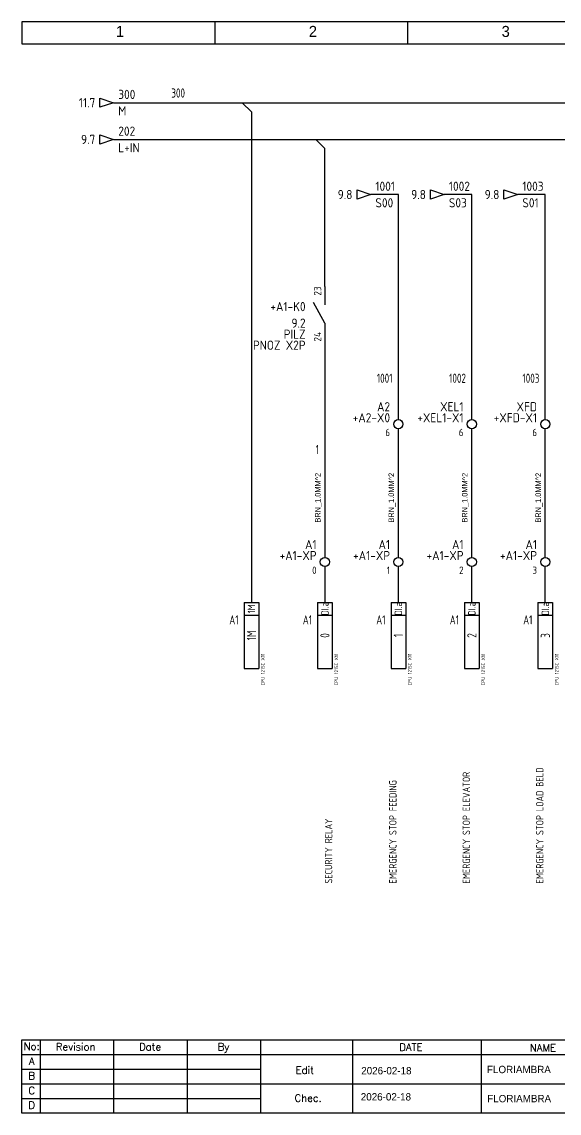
# Model space of a CAD drawing. Extents: x 0 to 420, y 0 to 297.
# Drawn here: x 0 to 146.3, y 0 to 297 of the extents above; entities that cross this region are included whole.
import ezdxf
from ezdxf.enums import TextEntityAlignment as Align

# ---------------------------------------------------------------- set-up
doc = ezdxf.new("R2010")
doc.units = 0
doc.header["$LTSCALE"] = 6
for name, color, linetype in [('025', 1, 'Continuous'), ('05', 6, 'Continuous'), ('BLU_1.0mm^2', 5, 'Continuous'), ('BRN_1.0mm^2', 14, 'Continuous'), ('DESC', 1, 'Continuous'), ('DESCCHILD', 20, 'Continuous'), ('LOC', 8, 'Continuous'), ('MISC', 2, 'Continuous'), ('SYMS', 7, 'Continuous'), ('TAGS', 51, 'Continuous'), ('TERMS', 4, 'Continuous'), ('WIRENO', 70, 'Continuous'), ('WIREREF_DEST', 61, 'Continuous'), ('XREF', 7, 'Continuous'), ('XREFCHILD', 134, 'Continuous')]:
    doc.layers.add(name, color=color, linetype=linetype)
doc.styles.add('WD', font='romans.shx')
doc.styles.add('WD_IEC', font='ISOCP2.shx', dxfattribs={"width": 0.9, "height": 4})

# ---------------------------------------------------------------- blocks, each defined once
blk = doc.blocks.new('IEC_tblock_a3_floriambra')
at = {"layer": '05'}
for p, q in [((-840, 0), (-840, 20)), ((-840, 0), (-840, 20)), ((-840, 20), (-420, 20)), ((-835, 20), (-835, 0)), ((-815, 20), (-815, 0)), ((-795, 20), (-795, 0)), ((-775, 20), (-775, 0)), ((-750, 20), (-750, 0)), ((-715, 20), (-715, 0)), ((-680, 20), (-680, 0)), ((-645, 20), (-645, 0)), ((-545, 20), (-545, 0)), ((-420, 20), (-445, 20)), ((-445, 20), (-445, 0)), ((-445, 20), (-445, 15)), ((-420, 20), (-420, 0)), ((-840, 16), (-775, 16)), ((-775, 16), (-680, 16)), ((-445, 15), (-420, 15)), ((-840, 12), (-775, 12)), ((-545, 10), (-445, 10)), ((-495, 10), (-495, 0)), ((-445, 10), (-420, 10)), ((-840, 8), (-775, 8)), ((-775, 8), (-680, 8)), ((-840, 4), (-775, 4)), ((-445, 5), (-420, 5)), ((-420, 5), (-432.5, 5)), ((-432.5, 5), (-432.5, 0)), ((-420, 0), (-840, 0))]:
    blk.add_line(p, q, dxfattribs=at)
at = {"flags": 4}
for tag, p, height in [('SCALA', (-432.21, 16.54), 1.5), ('DESCRIPT_PROYECT', (-642.46, 13.18), 3), ('CODIGO_PROYECT', (-542.84, 14.13), 2), ('FECHA_CREA', (-747.6, 10.56), 2), ('AUTHOR', (-713.38, 10.89), 2), ('INSTALACION', (-441.74, 11.01), 2), ('DESCRIPCION_1', (-642.34, 8.1), 3), ('DESCRIPCION_2', (-642.22, 3.39), 3), ('LOCALIZACION', (-441.61, 6.6), 2), ('FECHA_EDIT', (-747.73, 3.45), 2), ('REVISADO', (-713.31, 2.96), 2), ('ARCHIVO', (-542.76, 1.55), 2), ('COMENTARIO', (-492.87, 1.14), 2), ('PAG', (-429.4, 1.2), 2)]:
    blk.add_attdef(tag, p, '', height=height, dxfattribs=at)
at = {"layer": '025', "style": 'WD'}
for s, p in [('No:', (-837.31, 17.19)), ('Revision', (-825.33, 17.07)), ('Date', (-805.08, 17.05)), ('By', (-785.09, 17.06)), ('NAME', (-698.14, 16.82)), ('SCALE', (-439.33, 16.45)), ('A', (-837.31, 13.19)), ('B', (-837.31, 9.19)), ('C', (-837.31, 5.19)), ('D', (-837.31, 1.19))]:
    blk.add_text(s, height=2, dxfattribs=at).set_placement(p, align=Align.CENTER)
for s, p in [('DATE', (-737.24, 16.98)), ('Edit', (-765.46, 10.72)), ('Chec.', (-765.74, 3.12)), ('SHEETS', (-444.15, 1.23))]:
    blk.add_text(s, height=2, dxfattribs=at).set_placement(p)
blk = doc.blocks.new('PLCIOI3V')
for p, q in [((-2, 9), (-2, -9)), ((-2, 9), (2, 9)), ((2, 9), (2, -9)), ((-2, 5.5), (2, 5.5)), ((-2, -9), (2, -9))]:
    blk.add_line(p, q)
at = {"style": 'WD_IEC', "width": 0.9}
blk.add_attdef('TERMDESC01', text='', height=2, rotation=90, dxfattribs=at).set_placement((2.25, 10), align=Align.TOP_LEFT)
at = {"style": 'WD_IEC', "width": 0.8}
for tag, p in [('INST', (-3.5, 6.5)), ('LOC', (-3.5, 3))]:
    blk.add_attdef(tag, text='', height=2.5, dxfattribs=at).set_placement(p, align=Align.RIGHT)
for tag, height, p in [('TERM01', 2, (0, 7.25)), ('TAGA01', 2.5, (0, 0))]:
    blk.add_attdef(tag, text='', height=height, rotation=90, dxfattribs=at).set_placement(p, align=Align.MIDDLE)
at = {"style": 'WD_IEC', "flags": 1}
for tag, height, p in [('X2TERM01', 0.25, (0, 9)), ('TAG2', 1, (-2.64, -3))]:
    blk.add_attdef(tag, text='', height=height, rotation=90, dxfattribs=at).set_placement(p, align=Align.RIGHT)
at = {"linetype": 'Continuous', "style": 'WD_IEC', "flags": 9}
for tag, p in [('ASSYCODE', (-2.39, -1.18)), ('FAMILY', (-2.39, -7.68))]:
    blk.add_attdef(tag, text='', height=0.16, rotation=90, dxfattribs=at).set_placement(p, align=Align.CENTER)
at = {"style": 'WD_IEC', "width": 0.9}
for tag, height, p in [('DESCC01', 1, (3.6, -4.89)), ('DESCA01', 2.5, (0.5, -15.5)), ('DESCB01', 2.5, (3.5, -15.5)), ('DESCD01', 2.5, (9.5, -15.5)), ('DESCE01', 2.5, (12.5, -15.5))]:
    blk.add_attdef(tag, text='', height=height, rotation=90, dxfattribs=at).set_placement(p, align=Align.RIGHT)
at = {"style": 'WD_IEC'}
blk.add_attdef('XREF', text='', height=2.7, rotation=90, dxfattribs=at).set_placement((-3.5, -7.5), align=Align.RIGHT)
blk = doc.blocks.new('HA1D3')
blk.add_lwpolyline([(0, 0), (-3.75, -1.25), (-3.75, 1.25)], close=True)
at = {"style": 'WD_IEC'}
for tag, p, height, flags in [('WIRENO', (1.25, 1), 2.5, 8), ('X1TERM01', (0, 0), 0.32, 1)]:
    blk.add_attdef(tag, p, '', height=height, dxfattribs=dict(at, flags=flags))
blk.add_attdef('XREF', text='', height=2.5, dxfattribs=at).set_placement((-5, 0), align=Align.MIDDLE_RIGHT)
at = {"style": 'WD_IEC', "flags": 1}
blk.add_attdef('SIGCODE', text='', height=1, dxfattribs=at).set_placement((-2.5, 1.8), align=Align.RIGHT)
at = {"style": 'WD_IEC'}
blk.add_attdef('DESC1', text='', height=2.5, dxfattribs=at).set_placement((1.25, -1), align=Align.TOP_LEFT)
blk = doc.blocks.new('WD_WNH')
at = {"linetype": 'Continuous', "style": 'WD_IEC', "width": 0.8}
blk.add_attdef('WIRENO', text='', height=2.5, dxfattribs=at).set_placement((0, 0.75), align=Align.CENTER)
at = {"style": 'WD_IEC', "flags": 1}
for tag, p in [('W08USER', (0, 0.375)), ('W04USER', (0, 0.875)), ('W05USER', (0, 0.75)), ('W09USER', (0, 0.25)), ('W03USER', (0, 1)), ('W06USER', (0, 0.625)), ('W07USER', (0, 0.5)), ('W02USER', (0, 1.125)), ('W01USER', (0, 1.25)), ('W10USER', (0, 0.125))]:
    blk.add_attdef(tag, text='', height=0.08, dxfattribs=at).set_placement(p, align=Align.CENTER)
blk = doc.blocks.new('HT0_418')
for p, q in [((-2.5, 0), (2.5, 0)), ((0, -2.5), (-2.5, 0))]:
    blk.add_line(p, q)
at = {"style": 'WD_IEC', "flags": 1}
for tag, p in [('X4TERM01', (-2.5, 0)), ('X1TERM01', (2.5, 0)), ('WDWSEQ', (-2.63, -0.91)), ('X8TERM01', (0, -2.5))]:
    blk.add_attdef(tag, p, '', height=0.4, dxfattribs=at)
blk = doc.blocks.new('WD_WNV')
at = {"linetype": 'Continuous', "style": 'WD_IEC', "width": 0.8}
blk.add_attdef('WIRENO', text='', height=2.5, dxfattribs=at).set_placement((-1.6, 0), align=Align.MIDDLE_RIGHT)
at = {"style": 'WD_IEC', "flags": 1}
for tag, p in [('W08USER', (-1, 0.375)), ('W04USER', (-1, 0.875)), ('W05USER', (-1, 0.75)), ('W09USER', (-1, 0.25)), ('W03USER', (-1, 1)), ('W06USER', (-1, 0.625)), ('W07USER', (-1, 0.5)), ('W02USER', (-1, 1.125)), ('W01USER', (-1, 1.25)), ('W10USER', (-1, 0.125))]:
    blk.add_attdef(tag, text='', height=0.08, dxfattribs=at).set_placement(p, align=Align.CENTER)
blk = doc.blocks.new('VT0002')
blk.add_circle((0, 0), 1.25)
at = {"style": 'WD_IEC'}
for tag, p in [('INST', (-2.25, 6.5)), ('LOC', (-2.25, 3.5)), ('DESC1', (-2.25, -6.25)), ('DESC2', (-2.25, -9.25)), ('DESC3', (-2.25, -12.25))]:
    blk.add_attdef(tag, text='', height=2.5, dxfattribs=at).set_placement(p, align=Align.RIGHT)
at = {"style": 'WD_IEC', "flags": 1}
for tag, p, height in [('ASSYCODE', (2.75, 10.75), 1), ('CATDESC', (2.75, 9.25), 1), ('MFG', (2.75, 7.25), 1.5), ('CAT', (2.75, 4.75), 1.5), ('X4PIN01', (-1.25, 1), 0.25), ('X4TERM01', (-1.25, 0), 0.25), ('X4TERMDESC01', (-1.25, 0.5), 0.4), ('STRIPSEQ', (0, 0), 0.025), ('X2PIN01', (0, 2.25), 0.25), ('X2TERM01', (0, 1.25), 0.25), ('X8PIN01', (0, -0.25), 0.25), ('X2TERMDESC01', (0, 1.75), 0.4), ('X1PIN01', (1.25, 1), 0.25), ('X1TERM01', (1.25, 0), 0.25), ('X1TERMDESC01', (1.25, 0.5), 0.4), ('LINKTERM', (0, -0.04), 0.025), ('X8TERM01', (0, -1.25), 0.25), ('X8TERMDESC01', (0, -0.75), 0.4)]:
    blk.add_attdef(tag, p, '', height=height, dxfattribs=at)
at = {"style": 'WD_IEC', "flags": 8}
for tag, height, p in [('TAGSTRIP', 2.5, (-2.25, 0.5)), ('TERM01', 2, (-2.25, -3.25))]:
    blk.add_attdef(tag, text='', height=height, dxfattribs=at).set_placement(p, align=Align.RIGHT)
blk = doc.blocks.new('VCR21')
for p, q in [((0, 7.5), (0, 2.5)), ((0, -2.5), (-3.12, 3.12)), ((0, -2.5), (0, -7.5))]:
    blk.add_line(p, q)
at = {"style": 'WD_IEC'}
for tag, p in [('INST', (-5.25, 6.75)), ('LOC', (-5.25, 3.75)), ('TAG2', (-5.25, 0.75)), ('XREF', (-5.25, -3.75)), ('DESC1', (-5.25, -6.75)), ('DESC2', (-5.25, -9.75)), ('DESC3', (-5.25, -12.75))]:
    blk.add_attdef(tag, text='', height=2.5, dxfattribs=at).set_placement(p, align=Align.RIGHT)
blk.add_attdef('TERM01', text='', height=2, rotation=90, dxfattribs=at).set_placement((-1, 7.5), align=Align.RIGHT)
at = {"style": 'WD_IEC', "flags": 1}
for tag, p, height in [('X2TERM01', (0, 7.5), 0.32), ('X4LINK', (-2.75, 0), 0.32), ('X1LINK', (-0.5, 0), 0.32), ('CONTACT', (4, -3.5), 1), ('FAMILY', (4, -5), 1), ('COMMON', (5.25, -4.75), 1), ('X8TERM02', (0, -7.5), 0.32)]:
    blk.add_attdef(tag, p, '', height=height, dxfattribs=at)
at = {"style": 'WD_IEC'}
blk.add_attdef('TERM02', (-1, -7.5), '', height=2, rotation=90, dxfattribs=at)

msp = doc.modelspace()

# ---------------------------------------------------------------- linework, layer by layer
at = {"layer": '05'}
for p, q in [((0, 297), (0, 291)), ((420, 297), (0, 297)), ((52.5, 297), (52.5, 291)), ((105, 297), (105, 291)), ((0, 291), (420, 291))]:
    msp.add_line(p, q, dxfattribs=at)
at = {"layer": 'BLU_1.0mm^2'}
for p, q in [((25, 275), (60, 275)), ((65, 275), (392.5, 275)), ((62.5, 272.5), (62.5, 139))]:
    msp.add_line(p, q, dxfattribs=at)
at = {"layer": 'BRN_1.0mm^2'}
for p, q in [((25, 265), (80, 265)), ((85, 265), (160, 265)), ((82.5, 225), (82.5, 262.5)), ((102.5, 250), (95, 250)), ((102.5, 188.75), (102.5, 250)), ((122.5, 250), (115, 250)), ((122.5, 188.75), (122.5, 250)), ((142.5, 250), (135, 250)), ((142.5, 188.75), (142.5, 250)), ((82.5, 210), (82.5, 151.25)), ((102.5, 151.25), (102.5, 186.25)), ((122.5, 151.25), (122.5, 186.25)), ((142.5, 151.25), (142.5, 186.25)), ((82.5, 148.75), (82.5, 139)), ((102.5, 139), (102.5, 148.75)), ((122.5, 139), (122.5, 148.75)), ((142.5, 139), (142.5, 148.75))]:
    msp.add_line(p, q, dxfattribs=at)

# ---------------------------------------------------------------- block references
ref = msp.add_blockref('IEC_tblock_a3_floriambra', (840, 0))
ref.add_attrib('FECHA_EDIT', '2026-02-18', (92.27, 3.45), dxfattribs={"height": 2})
ref.add_attrib('FECHA_CREA', '2026-02-18', (92.4, 10.56), dxfattribs={"height": 2})
ref.add_attrib('REVISADO', 'FLORIAMBRA', (126.69, 2.96), dxfattribs={"height": 2})
ref.add_attrib('AUTHOR', 'FLORIAMBRA', (126.62, 10.89), dxfattribs={"height": 2})
ref.add_attrib('DESCRIPCION_2', '6ES7215-1AG40-0XB0', (197.78, 3.39), dxfattribs={"height": 3})
ref.add_attrib('DESCRIPCION_1', 'CPU 1215C X11', (197.66, 8.1), dxfattribs={"height": 3})
ref.add_attrib('DESCRIPT_PROYECT', 'PLC DIGITAL INPUTS', (197.54, 13.18), dxfattribs={"height": 3})
ref.add_attrib('CODIGO_PROYECT', 'FA001', (297.16, 14.13), dxfattribs={"height": 2})
ref.add_attrib('ARCHIVO', '12-INPUTDI16ES7215-1AG40-0XB0', (297.24, 1.55), dxfattribs={"height": 2})
ref.add_attrib('COMENTARIO', '----', (347.13, 1.14), dxfattribs={"height": 2})
ref.add_attrib('PAG', '12', (410.6, 1.2), dxfattribs={"height": 2})
ref.add_attrib('SCALA', '1:1', (407.79, 16.54), dxfattribs={"height": 1.5})
at = {"layer": 'BLU_1.0mm^2'}
msp.add_blockref('HT0_418', (62.5, 275), dxfattribs=at)
at = {"layer": 'BRN_1.0mm^2'}
msp.add_blockref('HT0_418', (82.5, 265), dxfattribs=at)
at = {"layer": 'SYMS'}
ref = msp.add_blockref('HA1D3', (25, 275), dxfattribs=at)
ref.add_attrib('XREF', '11.7', dxfattribs={"layer": 'XREF', "height": 2.5, "style": 'WD_IEC'}).set_placement((20, 275), align=Align.MIDDLE_RIGHT)
ref.add_attrib('DESC1', 'M', dxfattribs={"layer": 'DESC', "height": 2.5, "style": 'WD_IEC'}).set_placement((26.25, 274), align=Align.TOP_LEFT)
ref.add_attrib('WIRENO', '300', (26.25, 276), dxfattribs={"layer": 'WIREREF_DEST', "height": 2.5, "style": 'WD_IEC', "flags": 8})
ref = msp.add_blockref('HA1D3', (25, 265), dxfattribs=at)
ref.add_attrib('XREF', '9.7', dxfattribs={"layer": 'XREF', "height": 2.5, "style": 'WD_IEC'}).set_placement((20, 265), align=Align.MIDDLE_RIGHT)
ref.add_attrib('DESC1', 'L+IN', dxfattribs={"layer": 'DESC', "height": 2.5, "style": 'WD_IEC'}).set_placement((26.25, 264), align=Align.TOP_LEFT)
ref.add_attrib('WIRENO', '202', (26.25, 266), dxfattribs={"layer": 'WIREREF_DEST', "height": 2.5, "style": 'WD_IEC', "flags": 8})
ref = msp.add_blockref('HA1D3', (95, 250), dxfattribs=at)
ref.add_attrib('XREF', '9.8', dxfattribs={"layer": 'XREF', "height": 2.5, "style": 'WD_IEC'}).set_placement((90, 250), align=Align.MIDDLE_RIGHT)
ref.add_attrib('DESC1', 'S00', dxfattribs={"layer": 'DESC', "height": 2.5, "style": 'WD_IEC'}).set_placement((96.25, 249), align=Align.TOP_LEFT)
ref.add_attrib('WIRENO', '1001', (96.25, 251), dxfattribs={"layer": 'WIREREF_DEST', "height": 2.5, "style": 'WD_IEC', "flags": 8})
ref = msp.add_blockref('HA1D3', (115, 250), dxfattribs=at)
ref.add_attrib('XREF', '9.8', dxfattribs={"layer": 'XREF', "height": 2.5, "style": 'WD_IEC'}).set_placement((110, 250), align=Align.MIDDLE_RIGHT)
ref.add_attrib('DESC1', 'S03', dxfattribs={"layer": 'DESC', "height": 2.5, "style": 'WD_IEC'}).set_placement((116.25, 249), align=Align.TOP_LEFT)
ref.add_attrib('WIRENO', '1002', (116.25, 251), dxfattribs={"layer": 'WIREREF_DEST', "height": 2.5, "style": 'WD_IEC', "flags": 8})
ref = msp.add_blockref('HA1D3', (135, 250), dxfattribs=at)
ref.add_attrib('XREF', '9.8', dxfattribs={"layer": 'XREF', "height": 2.5, "style": 'WD_IEC'}).set_placement((130, 250), align=Align.MIDDLE_RIGHT)
ref.add_attrib('DESC1', 'S01', dxfattribs={"layer": 'DESC', "height": 2.5, "style": 'WD_IEC'}).set_placement((136.25, 249), align=Align.TOP_LEFT)
ref.add_attrib('WIRENO', '1003', (136.25, 251), dxfattribs={"layer": 'WIREREF_DEST', "height": 2.5, "style": 'WD_IEC', "flags": 8})
ref = msp.add_blockref('VCR21', (82.5, 217.5), dxfattribs=at)
ref.add_attrib('TERM02', '24', (81.5, 210), dxfattribs={"layer": 'TERMS', "height": 2, "rotation": 90, "style": 'WD_IEC'})
ref.add_attrib('TERM01', '23', dxfattribs={"layer": 'TERMS', "height": 2, "rotation": 90, "style": 'WD_IEC'}).set_placement((81.5, 225), align=Align.RIGHT)
ref.add_attrib('XREF', '9.2', dxfattribs={"layer": 'XREFCHILD', "height": 2.5, "style": 'WD_IEC'}).set_placement((77.25, 213.75), align=Align.RIGHT)
ref.add_attrib('DESC2', 'PNOZ X2P', dxfattribs={"layer": 'DESCCHILD', "height": 2.5, "style": 'WD_IEC'}).set_placement((77.25, 207.75), align=Align.RIGHT)
ref.add_attrib('DESC1', 'PILZ', dxfattribs={"layer": 'DESCCHILD', "height": 2.5, "style": 'WD_IEC'}).set_placement((77.25, 210.75), align=Align.RIGHT)
ref.add_attrib('TAG2', '+A1-K0', dxfattribs={"layer": 'TAGS', "height": 2.5, "style": 'WD_IEC'}).set_placement((77.25, 218.25), align=Align.RIGHT)
ref = msp.add_blockref('VT0002', (102.5, 187.5), dxfattribs=at)
ref.add_attrib('TERM01', '6', dxfattribs={"layer": 'TERMS', "height": 2, "style": 'WD_IEC', "flags": 8}).set_placement((100.25, 184.25), align=Align.RIGHT)
ref.add_attrib('LOC', 'A2', dxfattribs={"layer": 'LOC', "height": 2.5, "style": 'WD_IEC'}).set_placement((100.25, 191), align=Align.RIGHT)
ref.add_attrib('TAGSTRIP', '+A2-X0', dxfattribs={"layer": 'TAGS', "height": 2.5, "style": 'WD_IEC', "flags": 8}).set_placement((100.25, 188), align=Align.RIGHT)
ref = msp.add_blockref('VT0002', (122.5, 187.5), dxfattribs=at)
ref.add_attrib('TERM01', '6', dxfattribs={"layer": 'TERMS', "height": 2, "style": 'WD_IEC', "flags": 8}).set_placement((120.25, 184.25), align=Align.RIGHT)
ref.add_attrib('LOC', 'XEL1', dxfattribs={"layer": 'LOC', "height": 2.5, "style": 'WD_IEC'}).set_placement((120.25, 191), align=Align.RIGHT)
ref.add_attrib('TAGSTRIP', '+XEL1-X1', dxfattribs={"layer": 'TAGS', "height": 2.5, "style": 'WD_IEC', "flags": 8}).set_placement((120.25, 188), align=Align.RIGHT)
ref = msp.add_blockref('VT0002', (142.5, 187.5), dxfattribs=at)
ref.add_attrib('TERM01', '6', dxfattribs={"layer": 'TERMS', "height": 2, "style": 'WD_IEC', "flags": 8}).set_placement((140.25, 184.25), align=Align.RIGHT)
ref.add_attrib('LOC', 'XFD', dxfattribs={"layer": 'LOC', "height": 2.5, "style": 'WD_IEC'}).set_placement((140.25, 191), align=Align.RIGHT)
ref.add_attrib('TAGSTRIP', '+XFD-X1', dxfattribs={"layer": 'TAGS', "height": 2.5, "style": 'WD_IEC', "flags": 8}).set_placement((140.25, 188), align=Align.RIGHT)
ref = msp.add_blockref('VT0002', (82.5, 150), dxfattribs=at)
ref.add_attrib('TERM01', '0', dxfattribs={"layer": 'TERMS', "height": 2, "style": 'WD_IEC', "flags": 8}).set_placement((80.25, 146.75), align=Align.RIGHT)
ref.add_attrib('LOC', 'A1', dxfattribs={"layer": 'LOC', "height": 2.5, "style": 'WD_IEC'}).set_placement((80.25, 153.5), align=Align.RIGHT)
ref.add_attrib('TAGSTRIP', '+A1-XP', dxfattribs={"layer": 'TAGS', "height": 2.5, "style": 'WD_IEC', "flags": 8}).set_placement((80.25, 150.5), align=Align.RIGHT)
ref = msp.add_blockref('VT0002', (102.5, 150), dxfattribs=at)
ref.add_attrib('TERM01', '1', dxfattribs={"layer": 'TERMS', "height": 2, "style": 'WD_IEC', "flags": 8}).set_placement((100.25, 146.75), align=Align.RIGHT)
ref.add_attrib('LOC', 'A1', dxfattribs={"layer": 'LOC', "height": 2.5, "style": 'WD_IEC'}).set_placement((100.25, 153.5), align=Align.RIGHT)
ref.add_attrib('TAGSTRIP', '+A1-XP', dxfattribs={"layer": 'TAGS', "height": 2.5, "style": 'WD_IEC', "flags": 8}).set_placement((100.25, 150.5), align=Align.RIGHT)
ref = msp.add_blockref('VT0002', (122.5, 150), dxfattribs=at)
ref.add_attrib('TERM01', '2', dxfattribs={"layer": 'TERMS', "height": 2, "style": 'WD_IEC', "flags": 8}).set_placement((120.25, 146.75), align=Align.RIGHT)
ref.add_attrib('LOC', 'A1', dxfattribs={"layer": 'LOC', "height": 2.5, "style": 'WD_IEC'}).set_placement((120.25, 153.5), align=Align.RIGHT)
ref.add_attrib('TAGSTRIP', '+A1-XP', dxfattribs={"layer": 'TAGS', "height": 2.5, "style": 'WD_IEC', "flags": 8}).set_placement((120.25, 150.5), align=Align.RIGHT)
ref = msp.add_blockref('VT0002', (142.5, 150), dxfattribs=at)
ref.add_attrib('TERM01', '3', dxfattribs={"layer": 'TERMS', "height": 2, "style": 'WD_IEC', "flags": 8}).set_placement((140.25, 146.75), align=Align.RIGHT)
ref.add_attrib('LOC', 'A1', dxfattribs={"layer": 'LOC', "height": 2.5, "style": 'WD_IEC'}).set_placement((140.25, 153.5), align=Align.RIGHT)
ref.add_attrib('TAGSTRIP', '+A1-XP', dxfattribs={"layer": 'TAGS', "height": 2.5, "style": 'WD_IEC', "flags": 8}).set_placement((140.25, 150.5), align=Align.RIGHT)
ref = msp.add_blockref('PLCIOI3V', (62.5, 130), dxfattribs=at)
ref.add_attrib('DESCC01', ' CPU 1215C X11', dxfattribs={"layer": 'DESC', "height": 1, "rotation": 90, "style": 'WD_IEC', "width": 0.9}).set_placement((66.1, 125.11), align=Align.RIGHT)
ref.add_attrib('LOC', 'A1', dxfattribs={"layer": 'LOC', "height": 2.5, "style": 'WD_IEC', "width": 0.8}).set_placement((59, 133), align=Align.RIGHT)
ref.add_attrib('TAGA01', '1M', dxfattribs={"layer": 'TAGS', "height": 2.5, "rotation": 90, "style": 'WD_IEC', "width": 0.8}).set_placement((62.5, 130), align=Align.MIDDLE)
ref.add_attrib('TERM01', '1M', dxfattribs={"layer": 'TERMS', "height": 2, "rotation": 90, "style": 'WD_IEC', "width": 0.8}).set_placement((62.5, 137.25), align=Align.MIDDLE)
ref = msp.add_blockref('PLCIOI3V', (82.5, 130), dxfattribs=at)
ref.add_attrib('DESCC01', ' CPU 1215C X11', dxfattribs={"layer": 'DESC', "height": 1, "rotation": 90, "style": 'WD_IEC', "width": 0.9}).set_placement((86.1, 125.11), align=Align.RIGHT)
ref.add_attrib('LOC', 'A1', dxfattribs={"layer": 'LOC', "height": 2.5, "style": 'WD_IEC', "width": 0.8}).set_placement((79, 133), align=Align.RIGHT)
ref.add_attrib('TAGA01', '0', dxfattribs={"layer": 'TAGS', "height": 2.5, "rotation": 90, "style": 'WD_IEC', "width": 0.8}).set_placement((82.5, 130), align=Align.MIDDLE)
ref.add_attrib('TERM01', 'DI.a', dxfattribs={"layer": 'TERMS', "height": 2, "rotation": 90, "style": 'WD_IEC', "width": 0.8}).set_placement((82.5, 137.25), align=Align.MIDDLE)
ref = msp.add_blockref('PLCIOI3V', (102.5, 130), dxfattribs=at)
ref.add_attrib('DESCC01', ' CPU 1215C X11', dxfattribs={"layer": 'DESC', "height": 1, "rotation": 90, "style": 'WD_IEC', "width": 0.9}).set_placement((106.1, 125.11), align=Align.RIGHT)
ref.add_attrib('LOC', 'A1', dxfattribs={"layer": 'LOC', "height": 2.5, "style": 'WD_IEC', "width": 0.8}).set_placement((99, 133), align=Align.RIGHT)
ref.add_attrib('TAGA01', '1', dxfattribs={"layer": 'TAGS', "height": 2.5, "rotation": 90, "style": 'WD_IEC', "width": 0.8}).set_placement((102.5, 130), align=Align.MIDDLE)
ref.add_attrib('TERM01', 'DI.a', dxfattribs={"layer": 'TERMS', "height": 2, "rotation": 90, "style": 'WD_IEC', "width": 0.8}).set_placement((102.5, 137.25), align=Align.MIDDLE)
ref = msp.add_blockref('PLCIOI3V', (122.5, 130), dxfattribs=at)
ref.add_attrib('DESCC01', ' CPU 1215C X11', dxfattribs={"layer": 'DESC', "height": 1, "rotation": 90, "style": 'WD_IEC', "width": 0.9}).set_placement((126.1, 125.11), align=Align.RIGHT)
ref.add_attrib('LOC', 'A1', dxfattribs={"layer": 'LOC', "height": 2.5, "style": 'WD_IEC', "width": 0.8}).set_placement((119, 133), align=Align.RIGHT)
ref.add_attrib('TAGA01', '2', dxfattribs={"layer": 'TAGS', "height": 2.5, "rotation": 90, "style": 'WD_IEC', "width": 0.8}).set_placement((122.5, 130), align=Align.MIDDLE)
ref.add_attrib('TERM01', 'DI.a', dxfattribs={"layer": 'TERMS', "height": 2, "rotation": 90, "style": 'WD_IEC', "width": 0.8}).set_placement((122.5, 137.25), align=Align.MIDDLE)
ref = msp.add_blockref('PLCIOI3V', (142.5, 130), dxfattribs=at)
ref.add_attrib('DESCC01', ' CPU 1215C X11', dxfattribs={"layer": 'DESC', "height": 1, "rotation": 90, "style": 'WD_IEC', "width": 0.9}).set_placement((146.1, 125.11), align=Align.RIGHT)
ref.add_attrib('LOC', 'A1', dxfattribs={"layer": 'LOC', "height": 2.5, "style": 'WD_IEC', "width": 0.8}).set_placement((139, 133), align=Align.RIGHT)
ref.add_attrib('TAGA01', '3', dxfattribs={"layer": 'TAGS', "height": 2.5, "rotation": 90, "style": 'WD_IEC', "width": 0.8}).set_placement((142.5, 130), align=Align.MIDDLE)
ref.add_attrib('TERM01', 'DI.a', dxfattribs={"layer": 'TERMS', "height": 2, "rotation": 90, "style": 'WD_IEC', "width": 0.8}).set_placement((142.5, 137.25), align=Align.MIDDLE)
at = {"layer": 'WIRENO'}
ref = msp.add_blockref('WD_WNH', (42.5, 275), dxfattribs=at)
ref.add_attrib('WIRENO', '300', dxfattribs={"linetype": 'Continuous', "height": 2.5, "style": 'WD_IEC', "width": 0.8}).set_placement((42.56, 276.38), align=Align.CENTER)
ref = msp.add_blockref('WD_WNV', (102.5, 200), dxfattribs=at)
ref.add_attrib('WIRENO', '1001', dxfattribs={"linetype": 'Continuous', "height": 2.5, "style": 'WD_IEC', "width": 0.8}).set_placement((100.9, 200), align=Align.MIDDLE_RIGHT)
ref = msp.add_blockref('WD_WNV', (122.5, 200), dxfattribs=at)
ref.add_attrib('WIRENO', '1002', dxfattribs={"linetype": 'Continuous', "height": 2.5, "style": 'WD_IEC', "width": 0.8}).set_placement((120.9, 200), align=Align.MIDDLE_RIGHT)
ref = msp.add_blockref('WD_WNV', (142.5, 200), dxfattribs=at)
ref.add_attrib('WIRENO', '1003', dxfattribs={"linetype": 'Continuous', "height": 2.5, "style": 'WD_IEC', "width": 0.8}).set_placement((140.9, 200), align=Align.MIDDLE_RIGHT)
ref = msp.add_blockref('WD_WNV', (82.5, 180.62), dxfattribs=at)
ref.add_attrib('WIRENO', '1', dxfattribs={"linetype": 'Continuous', "height": 2.5, "style": 'WD_IEC', "width": 0.8}).set_placement((80.9, 180.62), align=Align.MIDDLE_RIGHT)

# ---------------------------------------------------------------- texts
at = {"layer": '05', "char_height": 3, "attachment_point": 1}
for s, insert in [('1', (25.61, 295.89)), ('2', (78.11, 295.89)), ('3', (130.61, 295.89))]:
    msp.add_mtext_dynamic_manual_height_columns(s, width=14.5619, gutter_width=12.5, heights=[0], dxfattribs=dict(at, insert=insert))
at = {"layer": 'DESCCHILD', "char_height": 2, "attachment_point": 1, "rotation": 90, "style": 'WD_IEC'}
for s, insert in [('EMERGENCY STOP LOAD BELD', (140, 62.5)), ('EMERGENCY STOP FEEDING', (100, 62.5)), ('EMERGENCY STOP ELEVATOR', (120, 62.5)), ('SECURITY RELAY', (82.5, 62.5))]:
    msp.add_mtext_dynamic_manual_height_columns(s, width=52.5, gutter_width=10, heights=[0], dxfattribs=dict(at, insert=insert))
at = {"layer": 'MISC', "char_height": 1.5, "attachment_point": 8, "rotation": 90}
for insert in [(81.75, 167.5), (101.75, 167.5), (121.75, 167.5), (141.75, 167.5)]:
    msp.add_mtext('\\W1;BRN_1.0MM^ 2', dxfattribs=dict(at, insert=insert))

doc.saveas('drawing.dxf')
